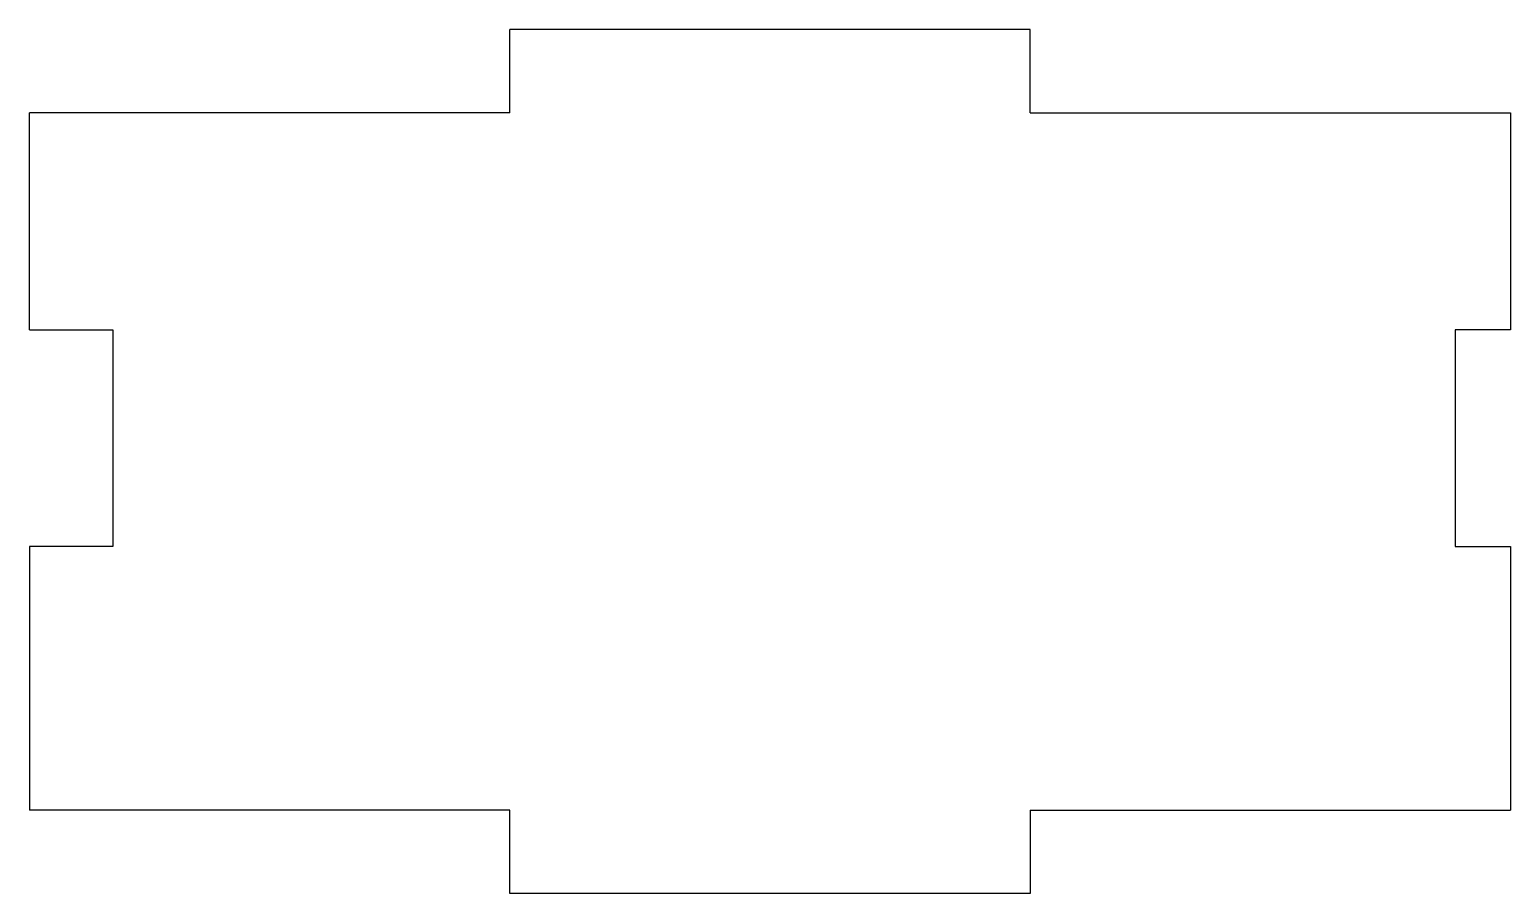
# Model space of a CAD drawing. Header units: millimetres. Extents: x -90.2 to -4.8, y -274.8 to -225.
import ezdxf

# ---------------------------------------------------------------- set-up
doc = ezdxf.new("R2010")
doc.units = ezdxf.units.MM
doc.layers.get('0').update_dxf_attribs({"linetype": 'CONTINUOUS'})

msp = doc.modelspace()

# ---------------------------------------------------------------- linework, layer by layer
for p, q in [((-62.5, -229.8), (-62.5, -225)), ((-32.5, -225), (-62.5, -225)), ((-32.5, -229.8), (-32.5, -225)), ((-90.2, -242.3), (-90.2, -229.8)), ((-62.5, -229.8), (-90.2, -229.8)), ((-32.5, -229.8), (-4.8, -229.8)), ((-4.8, -229.8), (-4.8, -242.3)), ((-90.2, -242.3), (-85.4, -242.3)), ((-85.4, -242.3), (-85.4, -254.8)), ((-7.975, -242.3), (-7.975, -254.8)), ((-4.8, -242.3), (-7.975, -242.3)), ((-90.2, -254.8), (-90.2, -270)), ((-85.4, -254.8), (-90.2, -254.8)), ((-7.975, -254.8), (-4.8, -254.8)), ((-4.8, -254.8), (-4.8, -270)), ((-62.5, -270), (-90.2, -270)), ((-62.5, -274.8), (-62.5, -270)), ((-32.5, -270), (-32.5, -274.8)), ((-32.5, -270), (-4.8, -270)), ((-32.5, -274.8), (-62.5, -274.8))]:
    msp.add_line(p, q)

doc.saveas('drawing.dxf')
